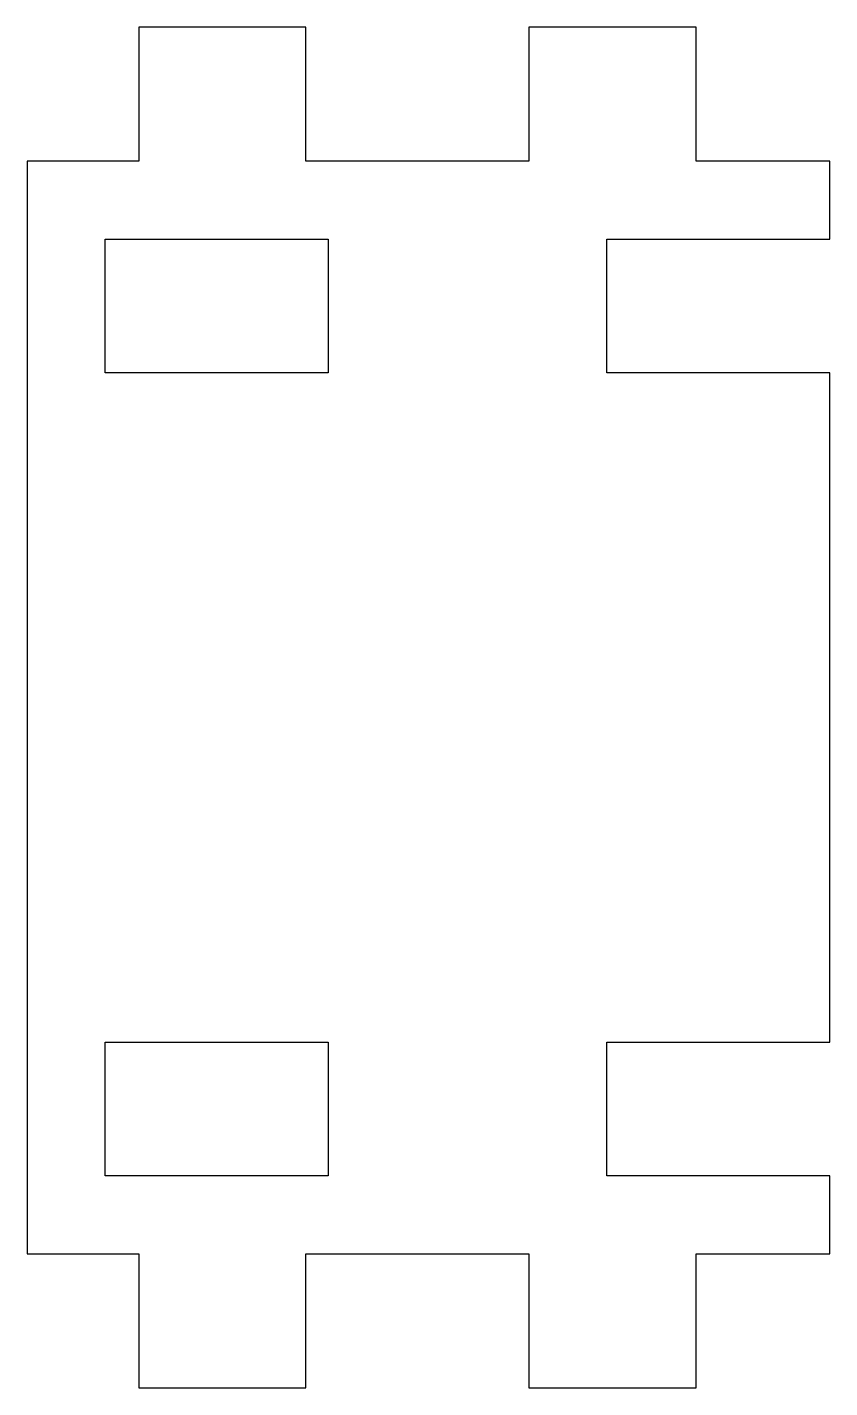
# Model space of a CAD drawing. Header units: millimetres. Extents: x 0 to 72, y -12 to 110.
import ezdxf

# ---------------------------------------------------------------- set-up
doc = ezdxf.new("R2010")
doc.units = ezdxf.units.MM

msp = doc.modelspace()

# ---------------------------------------------------------------- linework, layer by layer
for points in [[(72, 19), (72, 79), (52, 79), (52, 91), (72, 91), (72, 98), (60, 98), (60, 110), (45, 110), (45, 98), (25, 98), (25, 110), (10, 110), (10, 98), (0, 98), (0, 0), (10, 0), (10, -12), (25, -12), (25, 0), (45, 0), (45, -12), (60, -12), (60, 0), (72, 0), (72, 7), (52, 7), (52, 19)], [(7, 79), (7, 91), (27, 91), (27, 79)], [(7, 7), (7, 19), (27, 19), (27, 7)]]:
    msp.add_lwpolyline(points, close=True)

doc.saveas('drawing.dxf')
